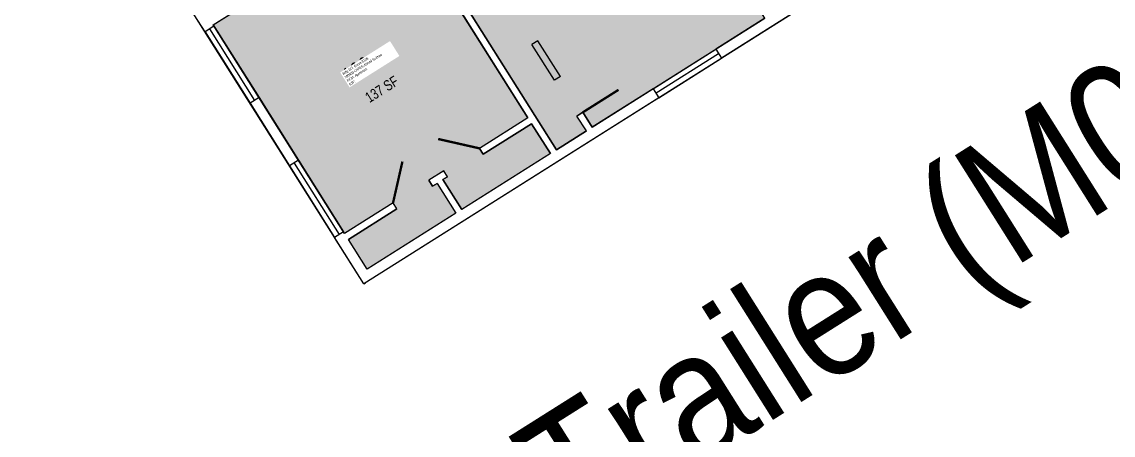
# Model space of a CAD drawing. Header units: inches. Extents: x 69250177 to 69252118, y 27732207 to 27733461.
# Drawn here: x 69250796 to 69251416, y 27732834 to 27733069 of the extents above; entities that cross this region are included whole.
import ezdxf
from ezdxf.enums import TextEntityAlignment as Align

# ---------------------------------------------------------------- set-up
doc = ezdxf.new("R2010")
doc.units = ezdxf.units.IN
doc.header["$LTSCALE"] = 10
doc.header["$MEASUREMENT"] = 0
for name, color, linetype in [('A-DOOR', 2, 'CONTINUOUS'), ('A-GLAZ', 1, 'CONTINUOUS'), ('A-IDEN-RNUM', 7, 'CONTINUOUS'), ('A-IDEN-SNUM', 4, 'CONTINUOUS'), ('A-IDEN-VNUM', 4, 'CONTINUOUS'), ('A-TTLB', 4, 'CONTINUOUS'), ('A-WALL', 5, 'CONTINUOUS'), ('AREA-ASSIGN', 7, 'CONTINUOUS'), ('AREA-GROSS', 1, 'CONTINUOUS'), ('AREA-TEXT', 3, 'CONTINUOUS'), ('Rooms-Category-Color', 7, 'CONTINUOUS'), ('Rooms-College-Color', 7, 'CONTINUOUS'), ('Rooms-Department-Color', 7, 'CONTINUOUS'), ('Rooms-Division-Color', 7, 'CONTINUOUS'), ('Rooms-Information', 7, 'CONTINUOUS')]:
    doc.layers.add(name, color=color, linetype=linetype)
doc.styles.add('CP_AREA', font='arial.ttf', dxfattribs={"height": 15})
doc.styles.add('CP_TITLE', font='arial.ttf', dxfattribs={"width": 0.85, "height": 0.125})
doc.styles.add('ID', font='ARIALN.TTF', dxfattribs={"width": 0.85, "height": 0.25})

msp = doc.modelspace()

# ---------------------------------------------------------------- hatches: boundary and pattern name
at = {"layer": 'Rooms-Category-Color', "true_color": 0x728ef3}
for points in [[(69251158.34, 27733165.26), (69251060.32, 27733103.45), (69251076.32, 27733078.07), (69251072.94, 27733075.94), (69251066.54, 27733086.09), (69251049.52, 27733075.36), (69251099.66, 27732995.85), (69251116.68, 27733006.58), (69251111.34, 27733015.04), (69251114.73, 27733017.17), (69251120.06, 27733008.71), (69251218.08, 27733070.53)], [(69251008.8, 27733132.44), (69251083.48, 27733014.02), (69251055.99, 27732996.68), (69251058.12, 27732993.3), (69251085.61, 27733010.63), (69251096.28, 27732993.72), (69251045.95, 27732961.98), (69251035.28, 27732978.9), (69251037.82, 27732980.5), (69251035.69, 27732983.88), (69251027.23, 27732978.55), (69251029.36, 27732975.16), (69251031.9, 27732976.76), (69251042.57, 27732959.85), (69250992.24, 27732928.11), (69250981.57, 27732945.02), (69251009.06, 27732962.36), (69251006.93, 27732965.74), (69250979.44, 27732948.41), (69250904.76, 27733066.83)]]:
    msp.add_hatch(color=171, dxfattribs=at).paths.add_polyline_path(points)
at = {"layer": 'Rooms-College-Color', "true_color": 0xadadad}
for points in [[(69251158.34, 27733165.26), (69251060.32, 27733103.45), (69251076.32, 27733078.07), (69251072.94, 27733075.94), (69251066.54, 27733086.09), (69251049.52, 27733075.36), (69251099.66, 27732995.85), (69251116.68, 27733006.58), (69251111.34, 27733015.04), (69251114.73, 27733017.17), (69251120.06, 27733008.71), (69251218.08, 27733070.53)], [(69251008.8, 27733132.44), (69251083.48, 27733014.02), (69251055.99, 27732996.68), (69251058.12, 27732993.3), (69251085.61, 27733010.63), (69251096.28, 27732993.72), (69251045.95, 27732961.98), (69251035.28, 27732978.9), (69251037.82, 27732980.5), (69251035.69, 27732983.88), (69251027.23, 27732978.55), (69251029.36, 27732975.16), (69251031.9, 27732976.76), (69251042.57, 27732959.85), (69250992.24, 27732928.11), (69250981.57, 27732945.02), (69251009.06, 27732962.36), (69251006.93, 27732965.74), (69250979.44, 27732948.41), (69250904.76, 27733066.83)]]:
    msp.add_hatch(color=253, dxfattribs=at).paths.add_polyline_path(points)
at = {"layer": 'Rooms-Department-Color', "true_color": 0xe3c5e1}
for points in [[(69251158.34, 27733165.26), (69251060.32, 27733103.45), (69251076.32, 27733078.07), (69251072.94, 27733075.94), (69251066.54, 27733086.09), (69251049.52, 27733075.36), (69251099.66, 27732995.85), (69251116.68, 27733006.58), (69251111.34, 27733015.04), (69251114.73, 27733017.17), (69251120.06, 27733008.71), (69251218.08, 27733070.53)], [(69251008.8, 27733132.44), (69251083.48, 27733014.02), (69251055.99, 27732996.68), (69251058.12, 27732993.3), (69251085.61, 27733010.63), (69251096.28, 27732993.72), (69251045.95, 27732961.98), (69251035.28, 27732978.9), (69251037.82, 27732980.5), (69251035.69, 27732983.88), (69251027.23, 27732978.55), (69251029.36, 27732975.16), (69251031.9, 27732976.76), (69251042.57, 27732959.85), (69250992.24, 27732928.11), (69250981.57, 27732945.02), (69251009.06, 27732962.36), (69251006.93, 27732965.74), (69250979.44, 27732948.41), (69250904.76, 27733066.83)]]:
    msp.add_hatch(color=254, dxfattribs=at).paths.add_polyline_path(points)
at = {"layer": 'Rooms-Division-Color', "true_color": 0xe3c5e1}
for points in [[(69251158.34, 27733165.26), (69251060.32, 27733103.45), (69251076.32, 27733078.07), (69251072.94, 27733075.94), (69251066.54, 27733086.09), (69251049.52, 27733075.36), (69251099.66, 27732995.85), (69251116.68, 27733006.58), (69251111.34, 27733015.04), (69251114.73, 27733017.17), (69251120.06, 27733008.71), (69251218.08, 27733070.53)], [(69251008.8, 27733132.44), (69251083.48, 27733014.02), (69251055.99, 27732996.68), (69251058.12, 27732993.3), (69251085.61, 27733010.63), (69251096.28, 27732993.72), (69251045.95, 27732961.98), (69251035.28, 27732978.9), (69251037.82, 27732980.5), (69251035.69, 27732983.88), (69251027.23, 27732978.55), (69251029.36, 27732975.16), (69251031.9, 27732976.76), (69251042.57, 27732959.85), (69250992.24, 27732928.11), (69250981.57, 27732945.02), (69251009.06, 27732962.36), (69251006.93, 27732965.74), (69250979.44, 27732948.41), (69250904.76, 27733066.83)]]:
    msp.add_hatch(color=254, dxfattribs=at).paths.add_polyline_path(points)

# ---------------------------------------------------------------- linework, layer by layer
at = {"layer": 'A-DOOR'}
for points in [[(69251076.32, 27733078.07, 1.33, 1.33, 0), (69251096.52, 27733090.81, 0, 0, -0.414214), (69251089.06, 27733057.87, 0, 0, 0.002933)], [(69251114.73, 27733017.17, 1.33, 1.33, 0), (69251134.93, 27733029.91, 0, 0, 0.414214), (69251101.99, 27733037.38, 0, 0, -0.002933)], [(69251055.99, 27732996.68, 1.34, 1.34, 0), (69251032.55, 27733001.99, 0, 0, 0.220658), (69251036.79, 27732982.21, 0, 0, 0.220658)], [(69251006.93, 27732965.74, 1.34, 1.34, 0), (69251012.24, 27732989.18, 0, 0, -0.220658), (69251028.25, 27732976.83, 0, 0, -0.220658)]]:
    msp.add_lwpolyline(points, format="xyseb", dxfattribs=at)
at = {"layer": 'A-GLAZ'}
for p, q in [((69250904.76, 27733066.83), (69250930.84, 27733025.47)), ((69250900.16, 27733062.87), (69250925.77, 27733022.27)), ((69250902.7, 27733064.47), (69250928.31, 27733023.87)), ((69251154.64, 27733030.52), (69251190.17, 27733052.92)), ((69251191.77, 27733050.39), (69251156.24, 27733027.98)), ((69251157.84, 27733025.45), (69251193.37, 27733047.85)), ((69250948.17, 27732986.74), (69250973.77, 27732946.14)), ((69250950.71, 27732988.34), (69250976.31, 27732947.74)), ((69250953.25, 27732989.94), (69250978.85, 27732949.34))]:
    msp.add_line(p, q, dxfattribs=at)
at = {"layer": 'A-WALL'}
for p, q in [((69250900.16, 27733062.87), (69250862.35, 27733122.84)), ((69250904.76, 27733066.83), (69250968.2, 27733106.83)), ((69251083.48, 27733014.02), (69251034.4, 27733091.84)), ((69251099.66, 27732995.85), (69251049.52, 27733075.36)), ((69251234.82, 27733073.99), (69251193.37, 27733047.85)), ((69250905.24, 27733066.07), (69250900.16, 27733062.87)), ((69250905.24, 27733066.07), (69250904.76, 27733066.83)), ((69251218.08, 27733070.53), (69251190.17, 27733052.92)), ((69251089.12, 27733057.77), (69251085.74, 27733055.64)), ((69251098.54, 27733035.34), (69251085.74, 27733055.64)), ((69251101.92, 27733037.47), (69251089.12, 27733057.77)), ((69251190.17, 27733052.92), (69251193.37, 27733047.85)), ((69251101.92, 27733037.47), (69251098.54, 27733035.34)), ((69251154.64, 27733030.52), (69251120.06, 27733008.71)), ((69251154.64, 27733030.52), (69251157.84, 27733025.45)), ((69250930.84, 27733025.47), (69250925.77, 27733022.27)), ((69250930.84, 27733025.47), (69250953.25, 27732989.94)), ((69251157.84, 27733025.45), (69250990.36, 27732919.83)), ((69250925.77, 27733022.27), (69250948.17, 27732986.74)), ((69251114.73, 27733017.17), (69251111.34, 27733015.04)), ((69251120.06, 27733008.71), (69251114.73, 27733017.17)), ((69251083.48, 27733014.02), (69251055.99, 27732996.68)), ((69251085.61, 27733010.63), (69251058.12, 27732993.3)), ((69251096.28, 27732993.72), (69251085.61, 27733010.63)), ((69251116.68, 27733006.58), (69251111.34, 27733015.04)), ((69251116.68, 27733006.58), (69251099.66, 27732995.85)), ((69251096.28, 27732993.72), (69251045.95, 27732961.98)), ((69251058.12, 27732993.3), (69251055.99, 27732996.68)), ((69250953.25, 27732989.94), (69250948.17, 27732986.74)), ((69251035.69, 27732983.88), (69251027.23, 27732978.55)), ((69251037.82, 27732980.5), (69251035.28, 27732978.9)), ((69251037.82, 27732980.5), (69251035.69, 27732983.88)), ((69251029.36, 27732975.16), (69251027.23, 27732978.55)), ((69251031.9, 27732976.76), (69251029.36, 27732975.16)), ((69251031.9, 27732976.76), (69251042.57, 27732959.85)), ((69251035.28, 27732978.9), (69251045.95, 27732961.98)), ((69251006.93, 27732965.74), (69250979.44, 27732948.41)), ((69251009.06, 27732962.36), (69250981.57, 27732945.02)), ((69251009.06, 27732962.36), (69251006.93, 27732965.74)), ((69251042.57, 27732959.85), (69250992.24, 27732928.11)), ((69250978.85, 27732949.34), (69250973.77, 27732946.14)), ((69250979.44, 27732948.41), (69250978.85, 27732949.34)), ((69250990.36, 27732919.83), (69250973.77, 27732946.14)), ((69250992.24, 27732928.11), (69250981.57, 27732945.02)), ((69250990.36, 27732919.83), (69250991.21, 27732920.37)), ((69250990.36, 27732919.83), (69250991.21, 27732920.37))]:
    msp.add_line(p, q, dxfattribs=at)
at = {"layer": 'AREA-ASSIGN'}
for points in [[(69251158.34, 27733165.26), (69251060.32, 27733103.45), (69251076.32, 27733078.07), (69251072.94, 27733075.94), (69251066.54, 27733086.09), (69251049.52, 27733075.36), (69251099.66, 27732995.85), (69251116.68, 27733006.58), (69251111.34, 27733015.04), (69251114.73, 27733017.17), (69251120.06, 27733008.71), (69251218.08, 27733070.53)], [(69251008.8, 27733132.44), (69251083.48, 27733014.02), (69251055.99, 27732996.68), (69251058.12, 27732993.3), (69251085.61, 27733010.63), (69251096.28, 27732993.72), (69251045.95, 27732961.98), (69251035.28, 27732978.9), (69251037.82, 27732980.5), (69251035.69, 27732983.88), (69251027.23, 27732978.55), (69251029.36, 27732975.16), (69251031.9, 27732976.76), (69251042.57, 27732959.85), (69250992.24, 27732928.11), (69250981.57, 27732945.02), (69251009.06, 27732962.36), (69251006.93, 27732965.74), (69250979.44, 27732948.41), (69250904.76, 27733066.83)]]:
    msp.add_lwpolyline(points, close=True, dxfattribs=at)
at = {"layer": 'AREA-GROSS'}
msp.add_lwpolyline([(69250862.35, 27733122.84), (69251268.36, 27733378.87), (69251396.38, 27733175.87), (69250990.36, 27732919.83)], close=True, dxfattribs=at)

# ---------------------------------------------------------------- texts
at = {"layer": 'A-IDEN-RNUM', "style": 'ID', "width": 0.85}
msp.add_text('0106-00', height=1, rotation=32.23586, dxfattribs=at).set_placement((69250986.37, 27733040.07))
at = {"layer": 'A-IDEN-SNUM', "style": 'ID', "width": 0.85}
msp.add_text('1230B10600', height=1, rotation=32.23586, dxfattribs=at).set_placement((69250986.37, 27733040.07))
at = {"layer": 'A-IDEN-VNUM', "style": 'ID', "width": 0.85}
msp.add_text('106', height=10, rotation=32.23586, dxfattribs=at).set_placement((69250982.49, 27733032.27))
at = {"layer": 'A-TTLB', "insert": (69250170.58, 27732264.16), "char_height": 72, "width": 2839.8352, "attachment_point": 1, "rotation": 32.23586, "style": 'CP_TITLE'}
msp.add_mtext('Peterson Ranch Residence Trailer (M015)  123B  FLOOR 1', dxfattribs=at)
at = {"layer": 'AREA-TEXT', "style": 'CP_AREA', "width": 0.75}
msp.add_text('137 SF', height=6, rotation=32.23586, dxfattribs=at).set_placement((69251000.52, 27733030.27), align=Align.MIDDLE_CENTER)

# ---------------------------------------------------------------- next in the draw order: texts
at = {"layer": 'Rooms-Information', "insert": (69250982.49, 27733032.27), "char_height": 1.4286, "width": 32, "attachment_point": 7, "rotation": 32.23586, "style": 'ID', "bg_fill": 3, "box_fill_scale": 1.5, "bg_fill_color": 256, "bg_fill_true_color": 13158600, "bg_fill_transparency": 0}
msp.add_mtext('Bldg.123, Room B106^M^J100400-CAFES-Animal Science^M^JFICM: Apartment^M^JASF: ', dxfattribs=at)

doc.saveas('drawing.dxf')
